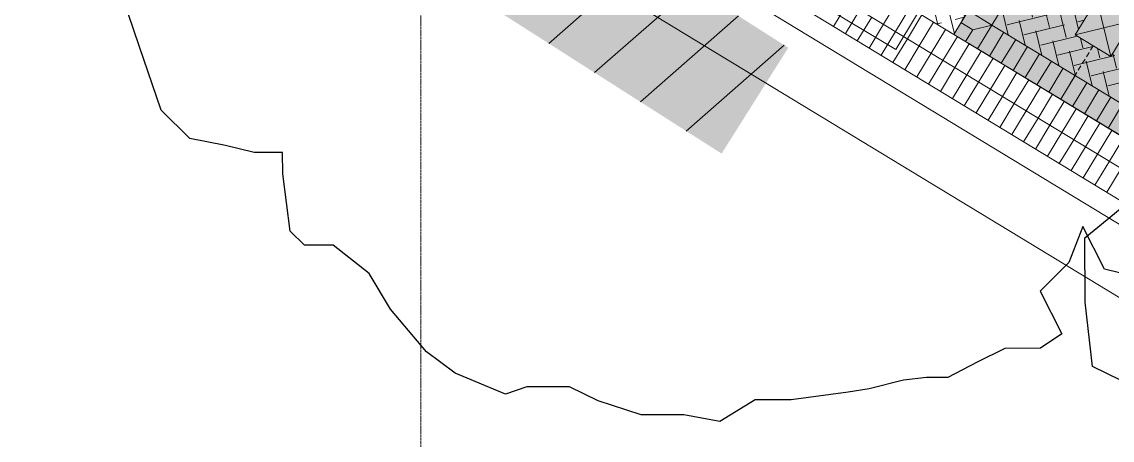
# Model space of a CAD drawing. Header units: inches. Extents: x 3268 to 7018, y 976 to 6708.
# Drawn here: x 4572.9 to 4886.8, y 1684.3 to 1804.6 of the extents above; entities that cross this region are included whole.
import ezdxf

# ---------------------------------------------------------------- set-up
doc = ezdxf.new("R2010")
doc.units = ezdxf.units.IN
doc.header["$MEASUREMENT"] = 0
doc.linetypes.add('Grid Line 1_2_', pattern=[0.8749999999999999, 0.4999999999999999, -0.125, 0.125, -0.125])
doc.linetypes.add('IMPORT-DASHED4', pattern=[2.25, 1.5, -0.7499999999999998])
for name, color, linetype, lineweight in [('0-landscaping', 1, 'Continuous', 25), ('C-CURB-BACK', 40, 'Continuous', 13), ('C-CURB-FACE', 80, 'Continuous', 13), ('C-CURB-GUTR', 22, 'Continuous', 15), ('L-MASK', 245, 'Continuous', 35), ('L-PVMT-ASPH', 140, 'Continuous', 15), ('L-PVMT-ASPH-HATC', 252, 'Continuous', 15), ('L-PVMT-BRCK-HATC', 252, 'Continuous', 15), ('L-PVMT-BRICK', 20, 'Continuous', 13), ('L-SITE-BIKE', 2, 'Continuous', 15), ('L-SITE-TREE-GRAT', 250, 'Continuous', 13), ('S-GRID', 1, 'Continuous', 9), ('site_dwg', 8, 'Continuous', 9)]:
    doc.layers.add(name, color=color, linetype=linetype, lineweight=lineweight)
doc.layers.add('NPLT', color=200, linetype='Continuous', lineweight=13, plot=False)

# ---------------------------------------------------------------- blocks, each defined once
blk = doc.blocks.new('site_dwg_dec1-12649358-Overall Retail Plan Opt 2')
at = {"layer": '0-landscaping', "color": 213, "flags": 128}
blk.add_lwpolyline([(-2.727858282325314, -123.532715182298), (-5.940907171128969, -118.8853784289508), (-3.599976476822234, -109.9912987397633), (-10.18352567227862, -113.3337794553713), (-17.9210835126106, -113.8374461562212), (-20.26208483139794, -122.7315490584347), (-25.16034856125816, -122.0791094302308), (-30.30784349120085, -117.5576822782364), (-36.02233360215006, -115.9983575564088), (-42.16343954760134, -114.4442553805616), (-45.25193650464507, -111.7313990827838), (-48.85042896145728, -109.1643291017731), (-54.95184824639772, -106.0219622391464), (-58.38620603194112, -103.844749041918), (-67.5271166189509, -97.6406855335931), (-72.67458319323713, -93.11928329096689), (-80.53679194816662, -91.68846783457842), (-84.77933982747173, -86.13684565529682), (-90.95630538298222, -80.71115797022274), (-95.32350417585961, -73.22505363637605), (-97.63163436460171, -67.54749693596158), (-103.8086282820715, -62.1217843534373), (-107.8020155784893, -60.43917290733724), (-112.2937946572933, -51.01856319714852), (-113.6970061503323, -44.31078655997907), (-113.4150734304371, -33.60813601533072), (-111.9789908120002, -25.74425305179238), (-113.5068532183011, -17.10199426285316), (-117.6248491627798, -13.48485254158504), (-117.8740236475221, -9.615914829065785), (-111.6642575858842, -0.4699661230747551), (-108.9495437625938, 2.620645575183971), (-113.0675397062097, 6.237787295142424), (-116.2805885930376, 10.88512405573715), (-120.5231648285281, 16.43677114294632), (-121.0214998896864, 24.17471959924523), (-115.9658553720893, 36.15941098107077), (-110.9101685853734, 48.14415048813907)], dxfattribs=at)
blk = doc.blocks.new('site_dwg_dec1-V200-Overall Retail Plan Opt 2')
at = {"layer": '0-landscaping', "color": 213, "flags": 128}
blk.add_lwpolyline([(-82.48428623070298, 74.27706753642563), (-85.94652405246755, 82.7934399386097), (-78.83185320274582, 92.9695355557917), (-70.68766946013214, 102.2414187691866), (-61.92057036118944, 101.8408481608094)], dxfattribs=at)
blk = doc.blocks.new('site_dwg_b1-12649367-Overall Retail Plan Opt 2')
at = {"layer": 'L-PVMT-BRCK-HATC', "color": 53}
blk.add_line((0, -7.990953345783054), (0, 0), dxfattribs=at)
blk = doc.blocks.new('site_dwg_b2-12649368-Overall Retail Plan Opt 2')
at = {"layer": 'L-PVMT-BRCK-HATC', "color": 53}
blk.add_line((0, 0), (0, 7.990953347180038), dxfattribs=at)
blk = doc.blocks.new('site_dwg_bike-12649374-Overall Retail Plan Opt 2')
at = {"layer": 'L-SITE-BIKE', "color": 53, "flags": 128}
blk.add_lwpolyline([(-24.00000000279396, -1.980000000447035), (0, -1.980000000447035), (0, 1.979999999050051), (-24.00000000279396, 1.979999999050051)], close=True, dxfattribs=at)
at = {"layer": 'NPLT', "color": 253}
blk.add_line((0, 0), (-24, 0), dxfattribs=at)
at = {"layer": 'NPLT', "color": 253, "flags": 128}
blk.add_lwpolyline([(-47.99999999999999, -25.98000000044703), (24.00000000279396, -25.98000000044703), (24.00000000279396, 25.97999999905005), (-48.0000000083819, 25.97999999905005)], close=True, dxfattribs=at)
blk = doc.blocks.new('site_dwg_tree_grate_pvr-V278-Overall Retail Plan Opt 2')
at = {"layer": 'L-MASK', "lineweight": 15}
blk.add_hatch(color=10, dxfattribs=at).paths.add_polyline_path([(36.00000000000272, 3.41060513164848e-12), (36.00000000000272, 48.00000000000272), (-35.99999999999726, 48.00000000000272), (-35.99999999999726, 2.728484105318784e-12)])
at = {"layer": 'L-PVMT-BRCK-HATC'}
h = blk.add_hatch(dxfattribs=at)
h.set_pattern_fill('FP_230', color=53, style=0, pattern_type=2)
h.set_pattern_definition([(135, (-28, 40), (-5.654025822367634, 4.440892098500626e-16), [11.995, -3.998]), (225, (-30.827, 42.827), (-5.654025822367634, -4.440892098500626e-16), [11.995, -3.998])])
h.paths.add_polyline_path([(28.00000000186537, 8.00000000093405), (28.00000000186537, 39.9999999990714), (-28.00000000185991, 39.9999999990714), (-27.99999999627266, 8.00000000093405)])
h.paths.add_polyline_path([(6.000000000002728, 18.00000000000272), (-6.000000005585206, 18.00000000000272), (-5.999999999997271, 30.00000000000272), (6.000000000002728, 30.00000000000272)])
at = {"layer": 'L-PVMT-BRCK-HATC', "color": 53}
for p, q in [((-24, 40.00000000186264), (-24, 47.99999999999999)), ((-19.99999999813735, 40.00000000046565), (-19.99999999813735, 47.99999999999999)), ((-16.00000000186264, 40.00000000046565), (-16.00000000186264, 47.99999999999999)), ((-12, 40.00000000046565), (-12, 47.99999999999999)), ((-7.999999998137354, 39.99999999906867), (-7.999999998137354, 47.99999999999999)), ((-4.000000001862644, 40.00000000046565), (-4.000000001862644, 47.99999999999999)), ((0, 39.99999999906867), (0, 47.99999999999999)), ((4.000000001862644, 40.00000000046565), (4.000000001862644, 47.99999999999999)), ((7.999999998137354, 39.99999999906867), (7.999999998137354, 47.99999999999999)), ((12, 40.00000000186264), (12, 47.99999999999999)), ((15.99999999627471, 39.99999999906867), (15.99999999627471, 47.99999999999999)), ((20.00000000372529, 40.00000000186264), (20.00000000372529, 47.99999999999999)), ((24, 39.99999999906867), (24, 47.99999999999999)), ((31.99999999813735, 44.00000000093132), (28.00000000186264, 40.00000000186264)), ((-28.00000001303851, 36.00000000139698), (-36.00000001117586, 36.00000000139698)), ((28.00000000186264, 35.99999999999999), (35.99999999999999, 35.99999999999999)), ((-28.00000001303851, 31.99999999953434), (-36.00000001117586, 31.99999999953434)), ((27.99999999627471, 32.00000000093132), (35.99999999999999, 32.00000000093132)), ((-28.00000001303851, 28.00000000046566), (-36.00000001117586, 28.00000000046566)), ((28.00000000186264, 28.00000000046566), (35.99999999999999, 28.00000000046566)), ((-28.00000001303851, 24), (-36.00000001117586, 24)), ((27.99999999627471, 24), (35.99999999999999, 24)), ((-28.00000001303851, 20.00000000093132), (-36.00000001117586, 20.00000000093132)), ((28.00000000186264, 20.00000000093132), (35.99999999999999, 20.00000000093132)), ((-28.00000001303851, 16.00000000046566), (-36.00000001117586, 16.00000000046566)), ((27.99999999627471, 15.99999999906868), (35.99999999999999, 15.99999999906868)), ((-28.00000001303851, 12), (-36.0000000167638, 12)), ((28.00000000186264, 12.00000000139698), (35.99999999999999, 12.00000000139698)), ((-24, 8.00000000093132), (-24, 0)), ((-19.99999999813735, 8.00000000093132), (-19.99999999813735, 0)), ((-16.00000000186264, 8.00000000093132), (-16.00000000186264, 0)), ((-12, 8.00000000093132), (-12, 0)), ((-7.999999998137354, 8.00000000093132), (-7.999999998137354, 0)), ((-4.000000001862644, 8.00000000093132), (-4.000000001862644, 0)), ((0, 8.00000000093132), (0, 0)), ((4.000000001862644, 8.00000000093132), (4.000000001862644, 0)), ((7.999999998137354, 8.00000000093132), (7.999999998137354, 0)), ((12, 8.00000000093132), (12, 0)), ((16.00000000186264, 8.00000000093132), (16.00000000186264, 0)), ((20.00000000372529, 8.00000000093132), (20.00000000372529, 0)), ((24, 7.999999999534338), (24, 0)), ((31.99999999254942, 3.999999987892806), (27.99999999068677, 7.999999991152435))]:
    blk.add_line(p, q, dxfattribs=at)
at = {"layer": 'L-PVMT-BRCK-HATC', "color": 53, "flags": 128}
for points in [[(-36.00000001117586, 44.00000000093132), (-32.00000001490115, 44.00000000093132), (-32.00000001490115, 47.99999999999999)], [(35.99999999999999, 40.00000000046565), (28.00000000186264, 40.00000000046565), (28.00000000186264, 48.00000000139698)], [(31.99999999813735, 47.99999999999999), (31.99999999813735, 44.00000000093132), (35.99999999999999, 44.00000000093132)], [(-32.00000001490115, 43.99999999953433), (-28.00000001303851, 40.00000000046565), (-36.00000001117586, 40.00000000046565)], [(35.99999999999999, 7.999999999534338), (28.00000000186264, 7.999999999534338), (28.00000000186264, 39.99999999906867), (-28.00000000186264, 39.99999999906867), (-28.00000000186264, 8.00000000093132), (28.00000000186264, 8.00000000093132), (28.00000000186264, 0)], [(-32.00000000372528, 3.999999987892806), (-28.00000001303851, 8.00000000093132), (-36.00000001117586, 8.00000000093132)], [(-36.00000000558793, 3.999999987892806), (-32.00000000372528, 3.999999987892806), (-32.00000000372528, 0)], [(35.99999998882412, 3.999999985098838), (31.99999999254942, 3.999999985098838), (31.99999999254942, -1.257285475730896e-08)]]:
    blk.add_lwpolyline(points, dxfattribs=at)
for points in [[(-28.00000001303851, 47.99999999999999), (-28.00000001303851, 39.99999999906867)], [(-28.00000000745058, 0), (-28.00000000745058, 8.00000000093132)]]:
    blk.add_lwpolyline(points, close=True, dxfattribs=at)
at = {"layer": 'L-SITE-TREE-GRAT', "color": 253, "linetype": 'IMPORT-DASHED4'}
for p, q in [((0, 30), (0, 47.99999999860301)), ((0, 18), (0, 0))]:
    blk.add_line(p, q, dxfattribs=at)
at = {"layer": 'L-SITE-TREE-GRAT', "color": 253, "linetype": 'IMPORT-DASHED4', "flags": 128}
blk.add_lwpolyline([(35.99999999999999, 0), (35.99999999999999, 47.99999999999999), (-35.99999999999999, 47.99999999999999), (-35.99999999999999, 0)], close=True, dxfattribs=at)
at = {"layer": 'L-SITE-TREE-GRAT', "color": 253, "flags": 128}
for points in [[(-35.99999999999999, 47.99999999999999), (35.99999999999999, 47.99999999999999), (35.99999999999999, 0), (-35.99999999999999, 0)], [(-6.000000005587935, 18), (5.999999999999999, 18), (5.999999999999999, 30), (-5.999999999999999, 30)]]:
    blk.add_lwpolyline(points, close=True, dxfattribs=at)
at = {"layer": 'NPLT', "color": 253}
for p, q in [((5.999999999999999, 30), (-6.000000005587935, 18)), ((-5.999999999999999, 30), (5.999999999999999, 18))]:
    blk.add_line(p, q, dxfattribs=at)
blk = doc.blocks.new('site_dwg-12440225-Overall Retail Plan Opt 2')
at = {"layer": 'L-PVMT-ASPH'}
blk.add_hatch(color=10, dxfattribs=at).paths.add_polyline_path([(24339487.97244508, 9814463.07204914), (24339509.14502984, 9814492.187709099), (24338971.2394734, 9814887.407224927), (24338950.06688864, 9814858.291564964), (24339182.17521949, 9814687.752813248)])
at = {"layer": 'L-PVMT-ASPH-HATC'}
h = blk.add_hatch(dxfattribs=at)
h.set_pattern_fill('FP_235', color=53, style=0, pattern_type=2)
h.set_pattern_definition([(37.38599999999999, (24339143.708, 9814463.072), (-9.107725642244493, 11.91844510100215), [])])
h.paths.add_polyline_path([(24339487.97244508, 9814463.07204914), (24339509.14502984, 9814492.187709099), (24338971.2394734, 9814887.407224927), (24338950.06688864, 9814858.291564964), (24339182.17521949, 9814687.752813248)])
at = {"layer": 'L-PVMT-BRCK-HATC'}
h = blk.add_hatch(dxfattribs=at)
h.set_pattern_fill('FP_233', color=53, style=0, pattern_type=2)
h.set_pattern_definition([(279.962, (24338878.036, 9815027.526), (4.629354942737908, -3.246087000397262), [11.995, -3.998]), (9.962, (24338878.727, 9815023.588), (4.629354942737908, -3.246087000397263), [11.995, -3.998])])
h.paths.add_polyline_path([(24339556.92867513, 9814492.857027493), (24339579.89368341, 9814525.607728165), (24339486.5541865, 9814591.05800175), (24339463.58917798, 9814558.3073008), (24339502.80713666, 9814530.80740855)])
at = {"layer": 'C-CURB-BACK', "color": 253, "flags": 128}
blk.add_lwpolyline([(24340401.93921543, 9813880.788470147), (24338872.43439575, 9814953.287384562), (24338868.98964451, 9814948.374779465)], dxfattribs=at)
at = {"layer": 'C-CURB-FACE', "color": 253}
blk.add_line((24338868.9896445, 9814948.374779465), (24340398.49446417, 9813875.875865046), dxfattribs=at)
at = {"layer": 'C-CURB-GUTR', "color": 53, "flags": 128}
blk.add_lwpolyline([(24338550.76025077, 9815149.53507655), (24338858.65539077, 9814933.636964172), (24340388.16021044, 9813861.138049757)], dxfattribs=at)
at = {"layer": 'L-PVMT-BRCK-HATC', "color": 53, "flags": 128}
blk.add_lwpolyline([(24339486.55418647, 9814591.058001768), (24339579.8936834, 9814525.607728172), (24339556.92867513, 9814492.857027492), (24339463.58917798, 9814558.3073008), (24339486.5541865, 9814591.05800175), (24339579.89368341, 9814525.607728167)], dxfattribs=at)
at = {"layer": 'L-PVMT-BRICK', "color": 253}
for p, q in [((24339785.59424329, 9814332.515215315), (24338881.62039908, 9814966.387664825)), ((24339781.00124163, 9814325.965075186), (24338877.02739741, 9814959.837524693))]:
    blk.add_line(p, q, dxfattribs=at)
at = {"xscale": 1.5, "yscale": 1.5, "zscale": 1.5, "rotation": 37.81158375857705}
for name, p in [('site_dwg_dec1-12649358-Overall Retail Plan Opt 2', (24339493.43298167, 9814568.902254827)), ('site_dwg_dec1-V200-Overall Retail Plan Opt 2', (24339768.44141195, 9814375.8511931))]:
    blk.add_blockref(name, p, dxfattribs=at)
for name, p, rotation in [('site_dwg_bike-12649374-Overall Retail Plan Opt 2', (24339546.09592618, 9814543.884479202), 55.19316529366417), ('site_dwg_tree_grate_pvr-V278-Overall Retail Plan Opt 2', (24339586.40430573, 9814472.188520037), 324.9616070893673), ('site_dwg_b1-12649367-Overall Retail Plan Opt 2', (24339527.13958439, 9814503.974551387), 324.961607044653), ('site_dwg_b2-12649368-Overall Retail Plan Opt 2', (24339536.96479459, 9814497.085048893), 324.961607044653), ('site_dwg_b1-12649367-Overall Retail Plan Opt 2', (24339530.41465446, 9814501.678050555), 324.961607044653), ('site_dwg_b2-12649368-Overall Retail Plan Opt 2', (24339540.23986465, 9814494.788548062), 324.961607044653), ('site_dwg_b1-12649367-Overall Retail Plan Opt 2', (24339533.68972452, 9814499.381549725), 324.961607044653), ('site_dwg_b1-12649367-Overall Retail Plan Opt 2', (24339536.96479459, 9814497.085048893), 324.961607044653), ('site_dwg_b2-12649368-Overall Retail Plan Opt 2', (24339543.51493471, 9814492.49204723), 324.961607044653), ('site_dwg_b1-12649367-Overall Retail Plan Opt 2', (24339540.23986465, 9814494.788548062), 324.961607044653), ('site_dwg_b2-12649368-Overall Retail Plan Opt 2', (24339546.79000478, 9814490.1955464), 324.961607044653), ('site_dwg_b2-12649368-Overall Retail Plan Opt 2', (24339550.06507485, 9814487.899045568), 324.961607044653), ('site_dwg_b1-12649367-Overall Retail Plan Opt 2', (24339543.51493471, 9814492.49204723), 324.961607044653), ('site_dwg_b2-12649368-Overall Retail Plan Opt 2', (24339553.34014491, 9814485.602544738), 324.961607044653), ('site_dwg_b1-12649367-Overall Retail Plan Opt 2', (24339546.79000478, 9814490.1955464), 324.961607044653), ('site_dwg_b1-12649367-Overall Retail Plan Opt 2', (24339550.06507485, 9814487.899045568), 324.961607044653), ('site_dwg_b2-12649368-Overall Retail Plan Opt 2', (24339556.61521498, 9814483.306043906), 324.961607044653), ('site_dwg_b2-12649368-Overall Retail Plan Opt 2', (24339559.89028504, 9814481.009543076), 324.961607044653), ('site_dwg_b1-12649367-Overall Retail Plan Opt 2', (24339553.34014491, 9814485.602544738), 324.961607044653), ('site_dwg_b2-12649368-Overall Retail Plan Opt 2', (24339563.16535511, 9814478.713042244), 324.961607044653), ('site_dwg_b1-12649367-Overall Retail Plan Opt 2', (24339556.61521498, 9814483.306043906), 324.961607044653), ('site_dwg_b2-12649368-Overall Retail Plan Opt 2', (24339566.44042518, 9814476.416541412), 324.961607044653), ('site_dwg_b1-12649367-Overall Retail Plan Opt 2', (24339559.89028504, 9814481.009543076), 324.961607044653), ('site_dwg_b1-12649367-Overall Retail Plan Opt 2', (24339563.16535511, 9814478.713042244), 324.961607044653), ('site_dwg_b2-12649368-Overall Retail Plan Opt 2', (24339569.71549524, 9814474.12004058), 324.961607044653), ('site_dwg_b2-12649368-Overall Retail Plan Opt 2', (24339572.9905653, 9814471.82353975), 324.961607044653), ('site_dwg_b1-12649367-Overall Retail Plan Opt 2', (24339566.44042518, 9814476.416541412), 324.961607044653), ('site_dwg_b2-12649368-Overall Retail Plan Opt 2', (24339576.26563537, 9814469.527038919), 324.961607044653), ('site_dwg_b1-12649367-Overall Retail Plan Opt 2', (24339569.71549524, 9814474.12004058), 324.961607044653), ('site_dwg_b1-12649367-Overall Retail Plan Opt 2', (24339572.9905653, 9814471.82353975), 324.961607044653), ('site_dwg_b2-12649368-Overall Retail Plan Opt 2', (24339579.54070543, 9814467.230538087), 324.961607044653), ('site_dwg_b1-12649367-Overall Retail Plan Opt 2', (24339576.26563537, 9814469.527038919), 324.961607044653), ('site_dwg_b2-12649368-Overall Retail Plan Opt 2', (24339582.8157755, 9814464.934037257), 324.961607044653), ('site_dwg_b2-12649368-Overall Retail Plan Opt 2', (24339586.09084557, 9814462.637536425), 324.961607044653), ('site_dwg_b1-12649367-Overall Retail Plan Opt 2', (24339579.54070543, 9814467.230538087), 324.961607044653), ('site_dwg_b2-12649368-Overall Retail Plan Opt 2', (24339589.36591563, 9814460.341035595), 324.961607044653), ('site_dwg_b1-12649367-Overall Retail Plan Opt 2', (24339582.8157755, 9814464.934037257), 324.961607044653), ('site_dwg_b1-12649367-Overall Retail Plan Opt 2', (24339586.09084557, 9814462.637536425), 324.961607044653), ('site_dwg_b2-12649368-Overall Retail Plan Opt 2', (24339592.6409857, 9814458.044534763), 324.961607044653), ('site_dwg_b1-12649367-Overall Retail Plan Opt 2', (24339589.36591563, 9814460.341035595), 324.961607044653), ('site_dwg_b2-12649368-Overall Retail Plan Opt 2', (24339595.91605576, 9814455.748033931), 324.961607044653), ('site_dwg_b2-12649368-Overall Retail Plan Opt 2', (24339599.19112583, 9814453.4515331), 324.961607044653), ('site_dwg_b1-12649367-Overall Retail Plan Opt 2', (24339592.6409857, 9814458.044534763), 324.961607044653), ('site_dwg_b1-12649367-Overall Retail Plan Opt 2', (24339595.91605576, 9814455.748033931), 324.961607044653), ('site_dwg_b1-12649367-Overall Retail Plan Opt 2', (24339599.19112583, 9814453.4515331), 324.961607044653), ('site_dwg_b1-12649367-Overall Retail Plan Opt 2', (24339602.46619589, 9814451.15503227), 324.961607044653)]:
    blk.add_blockref(name, p, dxfattribs=dict(rotation=rotation))

msp = doc.modelspace()

# ---------------------------------------------------------------- linework, layer by layer
at = {"layer": 'S-GRID', "linetype": 'Grid Line 1_2_'}
msp.add_line((4687.739059466155, 2338.447046999773), (4687.739059466152, 1191.870655694115), dxfattribs=at)

# ---------------------------------------------------------------- block references
at = {"layer": 'site_dwg', "color": 53, "lineweight": 15, "rotation": 3.810000000000009}
msp.add_blockref('site_dwg-12440225-Overall Retail Plan Opt 2', (-23628768.691637, -11408316.78144797), dxfattribs=at)

doc.saveas('drawing.dxf')
